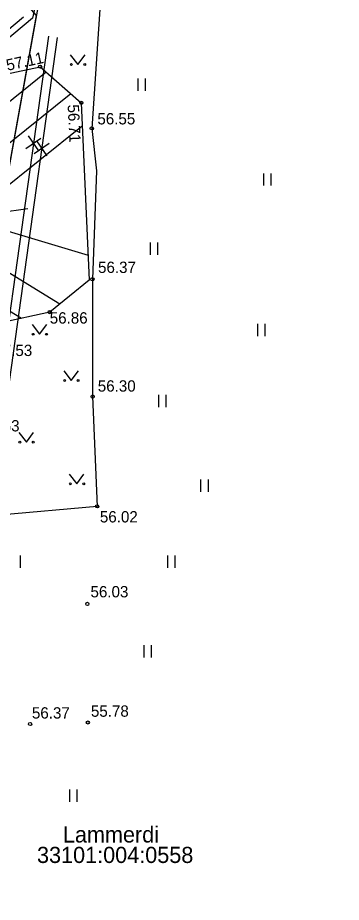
# Model space of a CAD drawing. Extents: x 639935 to 640355, y 6456229 to 6456709.
# Drawn here: x 640224.5 to 640244.5, y 6456476.8 to 6456531.6 of the extents above; entities that cross this region are included whole.
import ezdxf

# ---------------------------------------------------------------- set-up
doc = ezdxf.new("R2010")
doc.units = 0
for name, color, linetype in [('HALJASTUS', 7, 'Continuous'), ('KORGUS', 7, 'Continuous'), ('KTRASS', 7, 'Continuous'), ('PIIR', 7, 'Continuous'), ('RELJEEF', 7, 'Continuous')]:
    doc.layers.add(name, color=color, linetype=linetype)

msp = doc.modelspace()

# ---------------------------------------------------------------- linework, layer by layer
at = {"layer": 'HALJASTUS'}
for p, q in [((640227.724, 6456529.274), (640228.188, 6456528.667)), ((640228.188, 6456528.667), (640228.633, 6456529.274)), ((640231.891, 6456527.797), (640231.891, 6456527.036)), ((640232.346, 6456527.797), (640232.346, 6456527.036)), ((640239.674, 6456521.928), (640239.674, 6456521.167)), ((640240.129, 6456521.928), (640240.129, 6456521.167)), ((640232.657, 6456517.654), (640232.657, 6456516.893)), ((640233.112, 6456517.654), (640233.112, 6456516.893)), ((640225.361, 6456512.575), (640225.825, 6456511.968)), ((640225.825, 6456511.968), (640226.27, 6456512.575)), ((640239.292, 6456512.614), (640239.292, 6456511.853)), ((640239.747, 6456512.614), (640239.747, 6456511.853)), ((640227.315, 6456509.707), (640227.778, 6456509.101)), ((640227.778, 6456509.101), (640228.224, 6456509.707)), ((640233.167, 6456508.212), (640233.167, 6456507.451)), ((640233.622, 6456508.212), (640233.622, 6456507.451)), ((640224.542, 6456505.895), (640225.006, 6456505.288)), ((640225.006, 6456505.288), (640225.451, 6456505.895)), ((640227.661, 6456503.311), (640228.125, 6456502.705)), ((640228.125, 6456502.705), (640228.57, 6456503.311)), ((640235.783, 6456502.981), (640235.783, 6456502.22)), ((640236.238, 6456502.981), (640236.238, 6456502.22)), ((640224.627, 6456498.26), (640224.627, 6456497.499)), ((640233.741, 6456498.26), (640233.741, 6456497.499)), ((640234.196, 6456498.26), (640234.196, 6456497.499)), ((640232.274, 6456492.71), (640232.274, 6456491.949)), ((640232.729, 6456492.71), (640232.729, 6456491.949)), ((640227.681, 6456483.779), (640227.681, 6456483.018)), ((640228.136, 6456483.779), (640228.136, 6456483.018))]:
    msp.add_line(p, q, dxfattribs=at)
msp.add_lwpolyline([(640229.62, 6456533.044), (640229.051, 6456524.712), (640229.344, 6456522.079), (640229.092, 6456515.373), (640229.105, 6456508.108), (640229.378, 6456501.313), (640223.332, 6456500.777), (640221.638, 6456500.943)], dxfattribs=at)
for centre in [(640227.787, 6456528.667), (640228.616, 6456528.667), (640225.424, 6456511.968), (640226.253, 6456511.968), (640227.377, 6456509.101), (640228.206, 6456509.101), (640224.605, 6456505.288), (640225.433, 6456505.288), (640227.724, 6456502.705), (640228.553, 6456502.705)]:
    msp.add_circle(centre, 0.055, dxfattribs=at)
at = {"layer": 'KORGUS'}
for centre in [(640225.857, 6456528.532), (640228.404, 6456526.293), (640229.051, 6456524.712), (640229.092, 6456515.373), (640226.453, 6456513.338), (640229.105, 6456508.108), (640229.378, 6456501.313), (640228.777, 6456495.272), (640225.238, 6456487.836), (640228.807, 6456487.932)]:
    msp.add_circle(centre, 0.1, dxfattribs=at)
at = {"layer": 'KTRASS'}
for p, q in [((640224.983, 6456523.466), (640225.904, 6456524.103)), ((640225.125, 6456524.245), (640225.762, 6456523.323)), ((640225.636, 6456523.933), (640226.274, 6456523.012)), ((640225.494, 6456523.154), (640226.416, 6456523.791))]:
    msp.add_line(p, q, dxfattribs=at)
for points in [[(640230.18, 6456553.764), (640225.383, 6456531.528)], [(640224.836, 6456531.591), (640210.656, 6456519.696), (640197.627, 6456506.623), (640177.308, 6456486.437), (640177.156, 6456486.292), (640172.333, 6456481.72), (640172.34, 6456481.269), (640172.652, 6456480.962)], [(640225.383, 6456531.528), (640210.926, 6456519.401), (640197.913, 6456506.344), (640177.207, 6456485.627), (640176.808, 6456485.228), (640172.975, 6456481.897), (640172.956, 6456481.464), (640173.065, 6456481.344)], [(640226.371, 6456530.415), (640221.841, 6456498.07), (640216.682, 6456490.142), (640210.726, 6456485.197)], [(640226.912, 6456530.345), (640222.406, 6456498.061), (640217.141, 6456489.852), (640211.062, 6456484.793)]]:
    msp.add_lwpolyline(points, dxfattribs=at)
at = {"layer": 'PIIR'}
for points in [[(640244.48, 6456636.43), (640210.34, 6456446.88), (640223.9, 6456399.77), (640100.76, 6456288.92), (640032.7, 6456361.37), (640015.01, 6456419.96), (640095.91, 6456493.23), (640046.38, 6456546.87), (640082.39, 6456610.33), (640129.21, 6456652.47)], [(640129.27, 6456652.45), (640082.45, 6456610.31), (640046.42, 6456546.85), (640095.96, 6456493.19), (640015.04, 6456419.94), (640032.73, 6456361.33), (640100.8, 6456288.87), (640223.94, 6456399.73), (640210.39, 6456446.84), (640225.64, 6456531.7), (640164.15, 6456601.61), (640170.59, 6456607.72)]]:
    msp.add_lwpolyline(points, close=True, dxfattribs=at)
at = {"layer": 'RELJEEF'}
for p, q in [((640220.387, 6456523.518), (640226.224, 6456528.209)), ((640221.639, 6456521.959), (640227.749, 6456526.869)), ((640222.892, 6456520.4), (640228.467, 6456524.88)), ((640223.32, 6456519.512), (640225.105, 6456519.742)), ((640223.236, 6456518.538), (640228.824, 6456516.873)), ((640222.043, 6456516.938), (640227.073, 6456513.843)), ((640220.995, 6456515.234), (640224.702, 6456512.954))]:
    msp.add_line(p, q, dxfattribs=at)
msp.add_lwpolyline([(640219.209, 6456527.126), (640225.857, 6456528.532), (640228.404, 6456526.293), (640228.893, 6456515.324), (640226.453, 6456513.338), (640223.428, 6456512.674), (640220.229, 6456513.99)], dxfattribs=at)

# ---------------------------------------------------------------- texts
at = {"layer": 'KORGUS'}
for s, rotation, p in [('57.11', 12.2608, (640223.842, 6456528.274)), ('56.71', 272.9351, (640227.556, 6456526.172))]:
    msp.add_text(s, height=0.7, rotation=rotation, dxfattribs=at).set_placement(p)
for s, p in [('56.55', (640229.398, 6456524.958)), ('56.37', (640229.439, 6456515.762)), ('56.86', (640226.453, 6456512.628)), ('57.53', (640223.028, 6456510.619)), ('56.30', (640229.423, 6456508.416)), ('57.63', (640222.244, 6456505.951)), ('56.02', (640229.553, 6456500.317)), ('56.03', (640228.972, 6456495.679)), ('56.37', (640225.349, 6456488.175)), ('55.78', (640228.998, 6456488.287))]:
    msp.add_text(s, height=0.7, dxfattribs=at).set_placement(p)
at = {"layer": 'PIIR'}
for s, p in [('Lammerdi', (640227.264, 6456480.501)), ('33101:004:0558', (640225.664, 6456479.234))]:
    msp.add_text(s, height=1, dxfattribs=at).set_placement(p)

doc.saveas('drawing.dxf')
